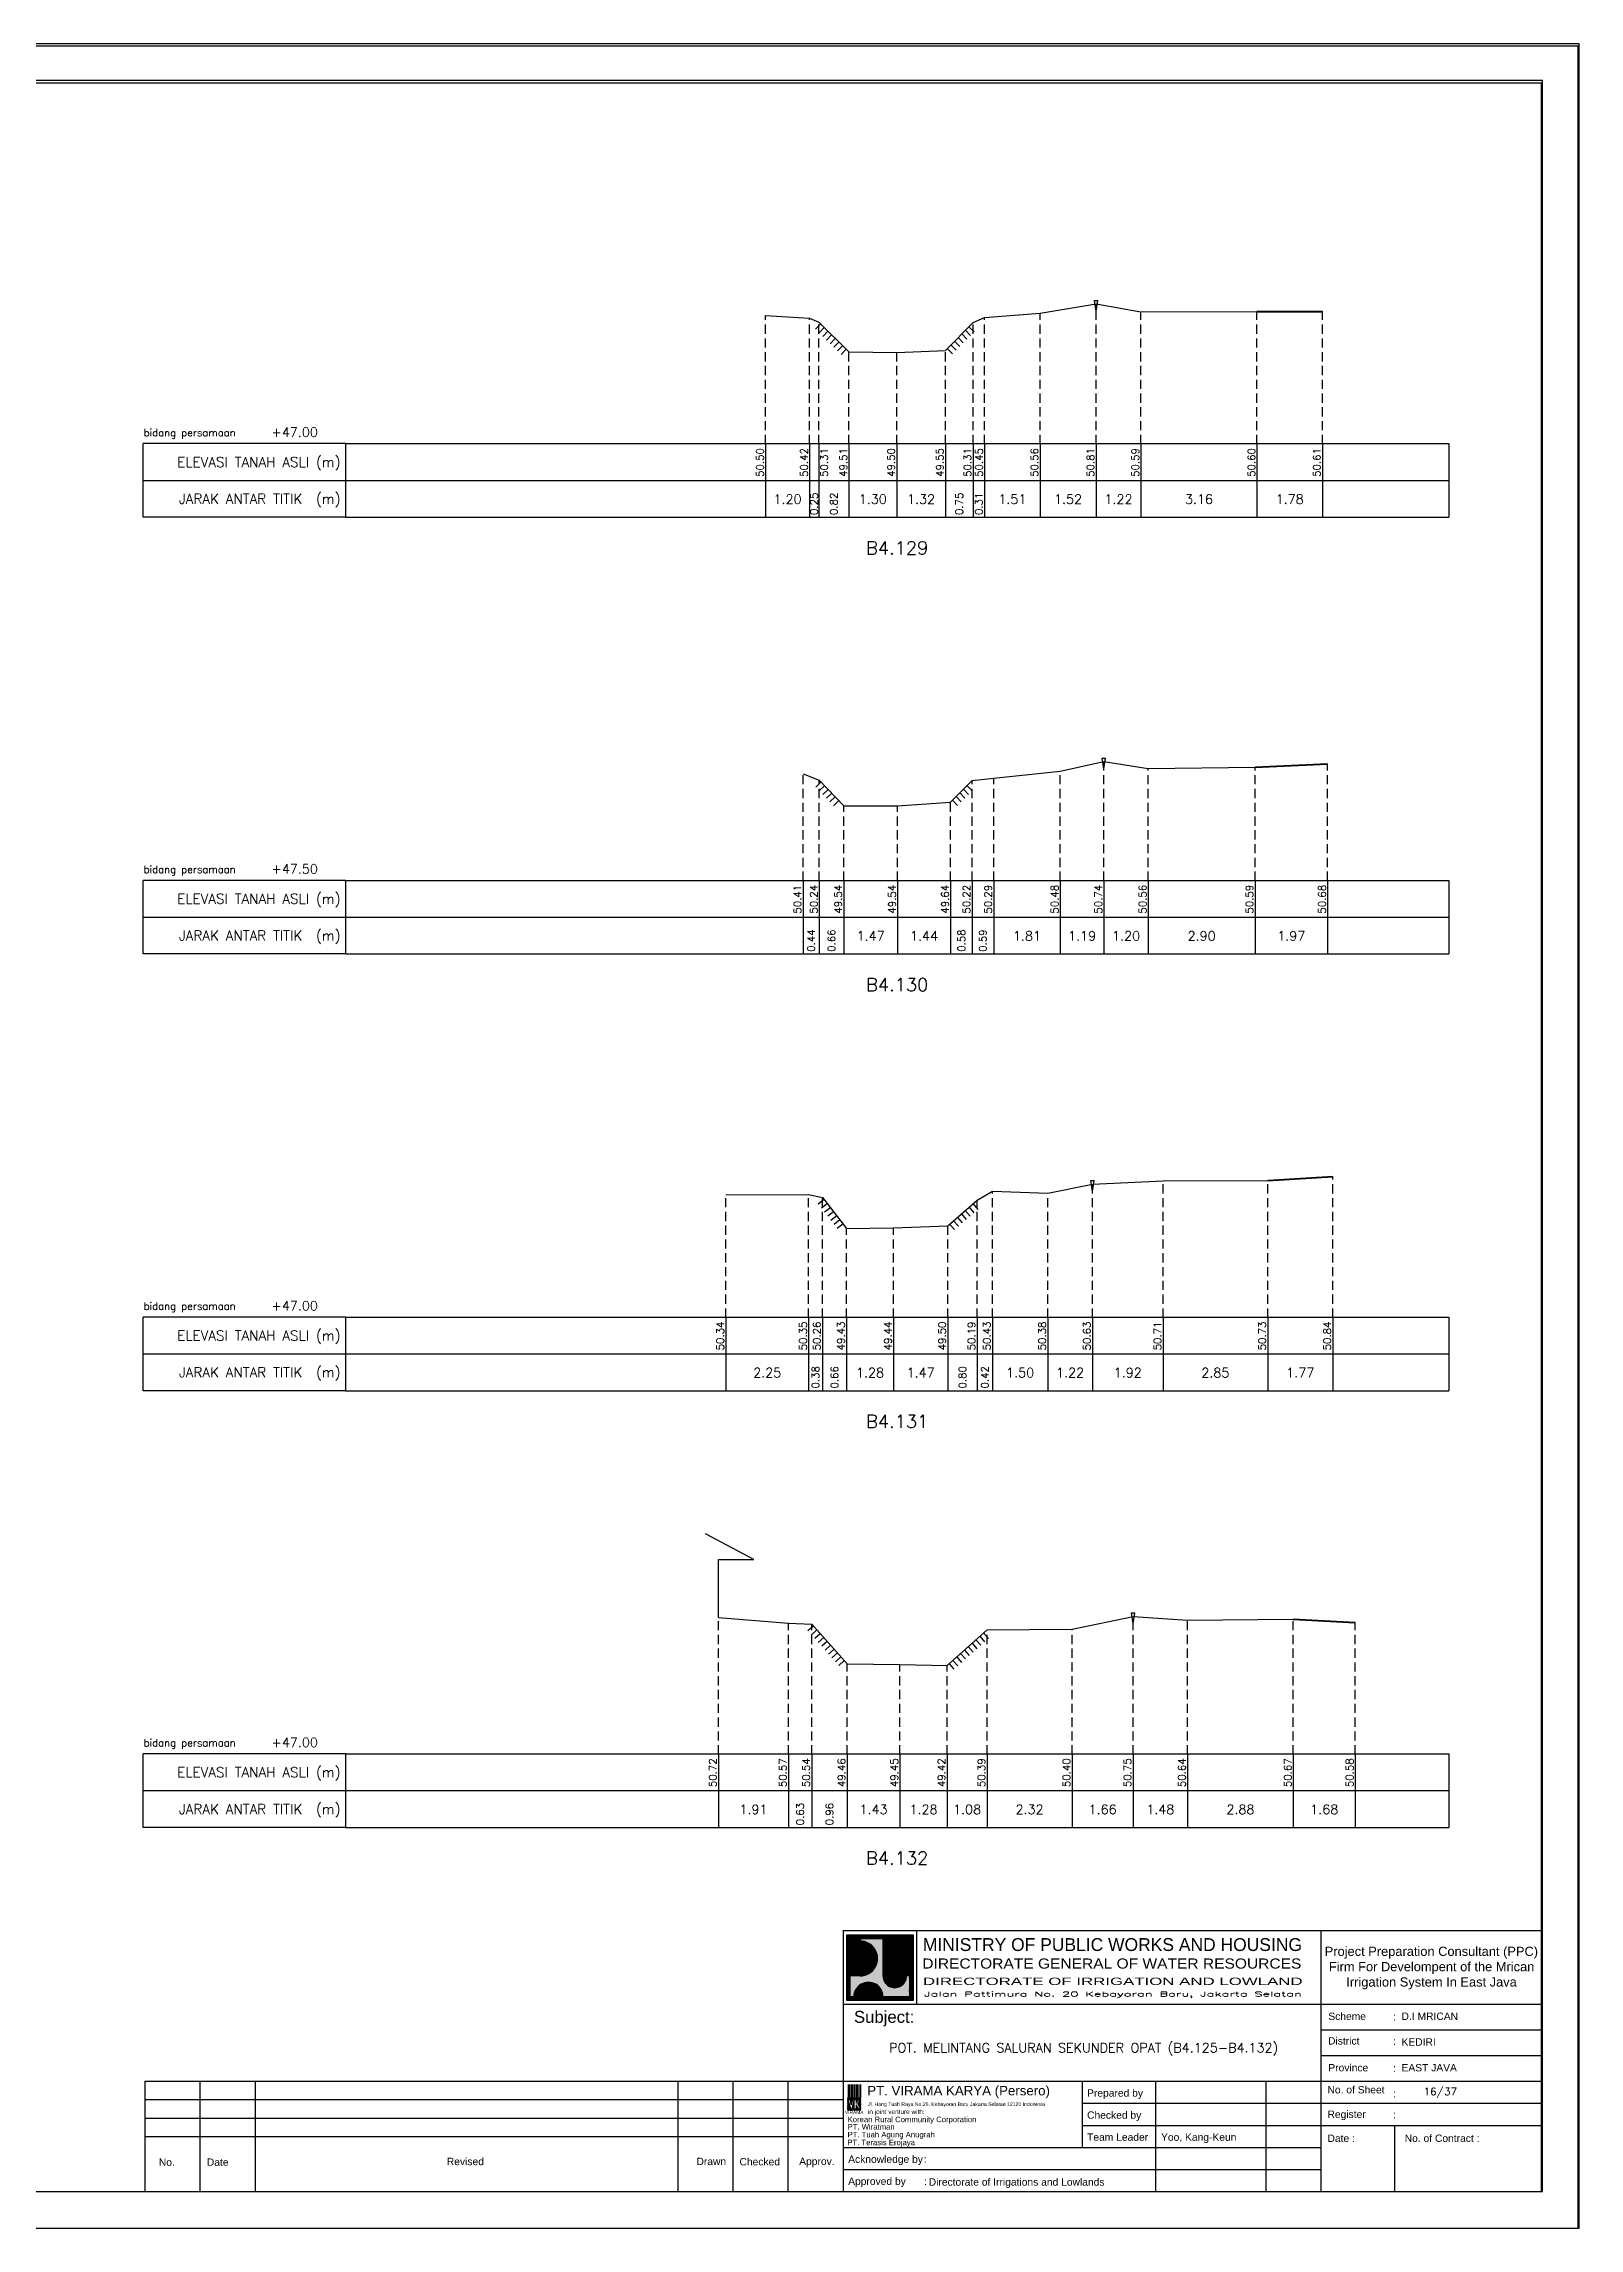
# Model space of a CAD drawing. Header units: inches. Extents: x -11 to 3175, y -842 to -783.
# Drawn here: x 1327.3 to 1369.1, y -842 to -782.6 of the extents above; entities that cross this region are included whole.
import ezdxf
from ezdxf.enums import TextEntityAlignment as Align

# ---------------------------------------------------------------- set-up
doc = ezdxf.new("R2010")
doc.units = ezdxf.units.IN
doc.header["$MEASUREMENT"] = 0
doc.linetypes.add('DASHED2', pattern=[0.375, 0.25, -0.125])
doc.layers.add('KOP', color=7, linetype='Continuous')
doc.layers.add('pelengkap', color=7, linetype='Continuous')
doc.styles.add('ARIAL', font='arial.ttf')
doc.styles.add('battang01', font='arial.ttf')
doc.styles.add('L100', font='simplex.shx', dxfattribs={"height": 0.254})
doc.styles.add('L140', font='simplex.shx', dxfattribs={"height": 0.356})
doc.styles.add('L80', font='simplex.shx', dxfattribs={"height": 0.203})
doc.styles.add('ROMANS-N', font='ROMANS.SHX', dxfattribs={"width": 0.8})
doc.styles.add('SONDU', font='arial.ttf')
doc.styles.get("Standard").update_dxf_attribs({"font": 'simplex.shx'})
doc.styles.add('STYLE1', font='arial.ttf', dxfattribs={"height": 0.2})
pattern_1 = [(45, (0, 0), (-0.08838834764831843, 0.08838834764831845), [])]

# ---------------------------------------------------------------- blocks, each defined once
blk = doc.blocks.new('kop')
at = {"layer": 'KOP'}
h = blk.add_hatch(color=3, dxfattribs=at)
h.paths.add_polyline_path([(609.8653532927285, 69.7965174242664), (591.8076082223538, 69.7965174242664), (591.8076082223538, 51.90947071793616), (609.8653532927285, 51.90947071793616)])
h.paths.add_polyline_path([(592.1020534932645, 52.24844148547069), (592.1020534932645, 69.50460869670152), (609.5341911203627, 69.50460869670152), (609.5341911203627, 52.24844148547069)], flags=16)
edge = h.paths.add_edge_path(flags=0)
edge.add_line((608.873529834174, 52.90910277674104), (601.6712012034158, 52.90910277674104))
edge.add_ellipse((597.6820295724688, 52.91975268540099), major_axis=(2.820780363398898, 2.820780363398898), ratio=0.9999999999999934, start_angle=314.8470375744171, end_angle=495.1529624255826)
edge.add_line((593.6928579415221, 52.90910277674104), (592.7627147794652, 52.90910277674104))
edge.add_line((592.7627147794651, 52.90910277674104), (592.7627147794651, 58.62619728620361))
edge.add_line((592.7627147794651, 58.62619728620368), (595.428986556629, 58.62619728620368))
edge.add_ellipse((595.4289865566291, 63.36824099147847), major_axis=(-3.353131261170752, 3.353131261170752), ratio=0.9999999999999983, start_angle=134.9999999999999, end_angle=314.9999999999999)
edge.add_line((595.4289865566291, 68.11028469675327), (595.4289865566291, 68.84394741944757))
edge.add_line((595.4289865566291, 68.84394741944752), (601.6547436091821, 68.84394741944752))
edge.add_line((601.6547436091821, 68.84394741944752), (601.6547436091821, 58.59413430307072))
edge.add_ellipse((604.8563547331537, 58.62619728605213), major_axis=(2.263994459030571, 2.263994459030571), ratio=0.9999999999991376, start_angle=135.5737774266452, end_angle=315.0000000026869)
edge.add_line((608.0581264027169, 58.62619728620368), (608.873529834174, 58.62619728620368))
edge.add_line((608.873529834174, 58.62619728620368), (608.873529834174, 52.9091027767411))
h = blk.add_hatch(dxfattribs=at)
h.set_pattern_fill('ANSI31', color=21)
h.set_pattern_definition(pattern_1)
h.paths.add_polyline_path([(609.5341911203627, 69.50460869670152), (592.1020534932645, 69.50460869670152), (592.1020534932645, 52.24844148547069), (609.5341911203627, 52.24844148547069)])
edge = h.paths.add_edge_path(flags=16)
edge.add_line((608.0581264038578, 58.62619728331649), (608.873529834174, 58.62619728331649))
edge.add_line((608.873529834174, 58.62619728331649), (608.873529834174, 52.90910277674104))
edge.add_line((608.873529834174, 52.90910277674104), (601.6712012043477, 52.90910277674104))
edge.add_ellipse((597.6820295732255, 52.91975268530538), major_axis=(-2.820780363950464, 2.820780363950464), ratio=0.9999999999999999, start_angle=224.8470375717975, end_angle=405.1529624282025)
edge.add_line((593.6928579421033, 52.90910277674104), (592.7627147794651, 52.90910277674104))
edge.add_line((592.7627147794651, 52.90910277674104), (592.7627147794651, 58.62619728331649))
edge.add_line((592.7627147794651, 58.62619728331649), (595.4289865705781, 58.62619728331649))
edge.add_ellipse((595.4289865571182, 63.3682409894528), major_axis=(-3.353131262124677, 3.353131262124677), ratio=0.9999999999999912, start_angle=134.9999999999997, end_angle=314.9999999999998)
edge.add_line((595.4289865571182, 68.11028469676671), (595.4289865571182, 68.84394741944752))
edge.add_line((595.4289865571182, 68.84394741944752), (601.6547436095548, 68.84394741944752))
edge.add_line((601.6547436095548, 68.84394741944752), (601.6547436095548, 58.5941344047481))
edge.add_ellipse((604.8563547345466, 58.62619728331649), major_axis=(-2.263994459341034, 2.263994459341035), ratio=0.999999999999965, start_angle=45.57377555810933, end_angle=225.000000000001)
h = blk.add_hatch(color=3, dxfattribs=at)
edge = h.paths.add_edge_path()
edge.add_line((601.6547436091821, 68.84394741944752), (595.4289865566291, 68.84394741944752))
edge.add_line((595.4289865566291, 68.84394741944752), (595.4289865566291, 68.11028469675321))
edge.add_ellipse((595.4289865566291, 63.36824099147847), major_axis=(-3.353131261170759, 3.353131261170758), ratio=0.9999999999999979, start_angle=134.9999999999999, end_angle=314.99999999999994, ccw=False)
edge.add_line((595.4289865566291, 58.62619728620368), (592.7627147794652, 58.62619728620368))
edge.add_line((592.7627147794651, 58.62619728620368), (592.7627147794651, 52.9091027767411))
edge.add_line((592.7627147794651, 52.90910277674104), (593.692857941522, 52.90910277674104))
edge.add_ellipse((597.6820295724688, 52.91975268540099), major_axis=(-2.820780363398898, 2.820780363398898), ratio=0.9999999999999934, start_angle=-135.1529624255826, end_angle=45.15296242558293, ccw=False)
edge.add_line((601.6712012034156, 52.90910277674104), (608.8735298341738, 52.90910277674104))
edge.add_line((608.873529834174, 52.90910277674104), (608.873529834174, 58.62619728620361))
edge.add_line((608.873529834174, 58.62619728620368), (608.0581264027169, 58.62619728620368))
edge.add_ellipse((604.856354733136, 58.62619728987087), major_axis=(2.263994459042317, 2.263994459042318), ratio=0.9999999999997576, start_angle=134.426222510409, end_angle=314.999999934367, ccw=False)
edge.add_line((601.6547436091821, 58.65826027636805), (601.6547436091821, 68.8439474194476))
h = blk.add_hatch(dxfattribs=at)
h.set_pattern_fill('ANSI31', color=41)
h.set_pattern_definition(pattern_1)
h.paths.add_polyline_path([(595.5939701222399, 25.44229578518152), (591.9923714647559, 25.44229578518152), (591.9923714647559, 22.12011222587194), (595.5939701222399, 22.12011222587194)])
h.paths.add_polyline_path([(594.8290399212113, 23.80107538915849), (595.486404190889, 22.50553331270966), (594.9518442189607, 22.50553331270966), (594.3704352444638, 23.59173922572727), (594.3704352444638, 22.50553331270966), (593.8526512319377, 22.50553331270966), (593.8526512319377, 24.7253559070662), (593.2416323709347, 22.50553331270966), (592.8436656118323, 22.50553331270966), (592.1206616099082, 25.0450254569166), (592.6728596590955, 25.0450254569166), (593.0257276515837, 23.53939475651638), (593.4088768836065, 25.0450254569166), (594.3704352444638, 25.0450254569166), (594.3704352444638, 23.99209855350495), (594.8904903176194, 25.0450254569166), (595.4627761213299, 25.0450254569166)], flags=16)
at = {"color": 2}
blk.add_lwpolyline([(-49.29008735655361, -9.987386569675465), (790.6905617838997, -9.987386569675465), (790.6905617838997, 583.2926438577114), (-49.29008735655361, 583.2926438577114)], close=True, dxfattribs=at)
at = {"color": 6}
blk.add_lwpolyline([(0.6493091440684111, 0.0004927304488262507), (780.7026824837753, 0.0004927304488262507), (780.7026824837753, 573.3047645575871), (0.6493091440684111, 573.3047645575871)], close=True, dxfattribs=at)
at = {"layer": 'KOP', "color": 5}
for p, q in [((590.8030303217506, 70.96299432783698), (590.8030303217506, 29.98464833497903)), ((590.8030303217506, 70.96299432783698), (780.7026824837753, 70.96299432783698)), ((400.9033781597261, 29.98464833497903), (400.9033781597261, 0.0004927304488262507)), ((400.9033781597261, 29.98464833497903), (590.8030303217506, 29.98464833497903)), ((590.8030303217506, 29.98464833497903), (590.8030303217506, 0.0004927304488262507))]:
    blk.add_line(p, q, dxfattribs=at)
at = {"layer": 'KOP', "color": 3}
for p, q in [((591.8076082223538, 69.7965174242664), (609.8653532927285, 69.7965174242664)), ((591.8076082223538, 51.90947071793616), (591.8076082223538, 69.7965174242664)), ((592.1020534932645, 69.50460869670152), (609.5341911203627, 69.50460869670152)), ((592.1020534932645, 52.24844148547069), (592.1020534932645, 69.50460869670152)), ((595.4289865571182, 68.84394741502373), (595.4289865571182, 68.1102846954029)), ((595.4289865566291, 68.84394741944752), (601.6547436091821, 68.84394741944752)), ((601.6547436095548, 58.59413430414176), (601.6547436095548, 68.84394741502373)), ((609.5341911203627, 69.50460869670152), (609.5341911203627, 52.24844148547069)), ((609.8653532927285, 69.7965174242664), (609.8653532927285, 51.90947071793616)), ((592.7627147794651, 52.90910277674104), (592.7627147794651, 58.62619728620368)), ((595.4289865571182, 58.62619728331649), (592.7627147799426, 58.62619728331649)), ((608.8735298352565, 58.62619728331649), (608.0581264038578, 58.62619728331649)), ((608.873529834174, 58.62619728620368), (608.873529834174, 52.90910277674104)), ((609.8653532927285, 51.90947071793616), (591.8076082223538, 51.90947071793616)), ((609.5341911203627, 52.24844148547069), (592.1020534932645, 52.24844148547069)), ((593.6928579415221, 52.90910277674104), (592.7627147794651, 52.90910277674104)), ((608.873529834174, 52.90910277674104), (601.6712012034156, 52.90910277674104)), ((720.7343712747147, 43.97725428375983), (780.7026824837753, 43.97725428375983)), ((720.7343712747147, 36.98095130936949), (780.7026824837753, 36.98095130936949)), ((415.895455961991, 29.98464833497903), (415.895455961991, 0.0004927304488262507)), ((430.8875337642562, 29.98464833497903), (430.8875337642562, 0.0004927304488262507)), ((545.8267969149554, 29.98464833497903), (545.8267969149554, 0.0004927304488262507)), ((560.8188747172203, 29.98464833497903), (560.8188747172203, 0.0004927304488262507)), ((575.8109525194855, 29.98464833497903), (575.8109525194855, 0.0004927304488262507)), ((655.7687007982327, 29.98464833497903), (655.7687007982327, 11.99415497226093)), ((675.7581378679197, 29.98464833497903), (675.7581378679197, 0.0004927304488262507)), ((705.7422934724498, 29.98464833497903), (705.7422934724498, 0.0004927304488262507)), ((400.9033781597261, 24.98728906755738), (590.8030303217506, 24.98728906755738)), ((655.7687007982327, 23.98781721407303), (720.7343712747147, 23.98781721407303)), ((720.7343712747147, 23.98781721407303), (780.7026824837753, 23.98781721407303)), ((400.9033781597261, 19.98992980013563), (590.8030303217506, 19.98992980013563)), ((655.7687007982327, 17.99098609316704), (720.7343712747147, 17.99098609316704)), ((720.7343712747147, 17.99098609316704), (780.7026824837753, 17.99098609316704)), ((740.7238083444017, 17.99098609316704), (740.7238083444017, 0.0004927304488262507)), ((400.9033781597261, 14.99257053271398), (590.8030303217506, 14.99257053271398)), ((590.8030303217506, 5.997323851354935), (720.7343712747147, 5.997323851354935))]:
    blk.add_line(p, q, dxfattribs=at)
at = {"layer": 'KOP', "color": 4}
for p, q in [((610.7924673914374, 70.96299432783698), (610.7924673914374, 50.97355725815018)), ((720.7343712747147, 70.96299432783698), (720.7343712747147, 0.0004927304488262507)), ((590.8030303217506, 50.97355725815018), (720.7343712747147, 50.97355725815018)), ((720.7343712747147, 50.97355725815018), (780.7026824837753, 50.97355725815018)), ((590.8030303217506, 29.98464833497903), (720.7343712747147, 29.98464833497903)), ((720.7343712747147, 29.98464833497903), (780.7026824837753, 29.98464833497903)), ((590.8030303217506, 11.99415497226093), (720.7343712747147, 11.99415497226093))]:
    blk.add_line(p, q, dxfattribs=at)
at = {"layer": 'KOP', "color": 41}
blk.add_line((595.5939701222399, 22.12011222587194), (591.9923714647559, 22.12011222587194), dxfattribs=at)
for points in [[(591.9923714647559, 25.44229578518152), (595.5939701222399, 25.44229578518152)], [(592.1206616099082, 25.0450254569166), (592.6728596590955, 25.0450254569166)], [(592.1206616099082, 25.0450254569166), (592.8436656118323, 22.50553331270964)], [(592.2042302093139, 25.44229578518152), (592.4160889538717, 25.44229578518152)], [(592.6279476984296, 25.44229578518152), (592.8398064429874, 25.44229578518152)], [(592.6728596590955, 25.04502545691657), (593.0257276515837, 23.53939475651638), (593.4088768836065, 25.04502545691663)], [(593.0516651875452, 25.44229578518152), (593.2635239321031, 25.44229578518152)], [(593.2416323709347, 22.50553331270964), (593.8526512319377, 24.7253559070662)], [(593.4088768836065, 25.0450254569166), (594.3704352444638, 25.0450254569166)], [(593.475382676661, 25.44229578518152), (593.6872414212188, 25.44229578518152)], [(593.8526512319377, 22.50553331270966), (593.8526512319377, 24.7253559070662)], [(593.8991001657766, 25.44229578518152), (594.1109589103345, 25.44229578518152)], [(594.3228176548924, 25.44229578518152), (594.5346763994503, 25.44229578518152)], [(594.3704352444638, 25.0450254569166), (594.3704352444638, 23.99209855350495)], [(594.3704352444638, 23.99209855350495), (594.8904903176194, 25.04502545691664)], [(594.7465351440081, 25.44229578518152), (594.958393888566, 25.44229578518152)], [(594.8290399212113, 23.80107538915849), (595.4627761213299, 25.04502545691658)], [(594.8290399212113, 23.80107538915849), (595.486404190889, 22.50553331270966)], [(594.8904903176194, 25.0450254569166), (595.4627761213299, 25.0450254569166)], [(595.1702526331238, 25.44229578518152), (595.3821113776818, 25.44229578518152)], [(592.8436656118323, 22.50553331270966), (593.2416323709347, 22.50553331270966)], [(593.8526512319377, 22.50553331270966), (594.3704352444638, 22.50553331270966)], [(594.9518442189607, 22.50553331270961), (594.3704352444638, 23.59173922572727)], [(594.3704352444638, 23.59173922572727), (594.3704352444638, 22.50553331270966)], [(594.9518442189607, 22.50553331270966), (595.486404190889, 22.50553331270966)]]:
    blk.add_lwpolyline(points, dxfattribs=at)
at = {"layer": 'KOP', "color": 42}
for points in [[(592.1962927759001, 29.11418325926331), (592.1962927759001, 25.44229578518152)], [(592.5354066955362, 29.11418325926331), (592.5354066955362, 25.44229578518152)], [(592.9591241846518, 29.11418325926331), (592.9591241846518, 25.44229578518152)], [(593.3828416737675, 29.11418325926331), (593.3828416737675, 25.44229578518152)], [(593.8065591628832, 29.11418325926331), (593.8065591628832, 25.44229578518152)], [(594.2302766519989, 29.11418325926331), (594.2302766519989, 25.44229578518152)], [(594.6539941411147, 29.11418325926331), (594.6539941411147, 25.44229578518152)], [(595.0777116302304, 29.11418325926331), (595.0777116302304, 25.44229578518152)], [(595.5014291193462, 29.11418325926331), (595.5014291193462, 25.44229578518152)]]:
    blk.add_lwpolyline(points, dxfattribs=at)
at = {"layer": 'KOP', "color": 3}
for centre, major_axis, ratio, start_param, end_param in [((595.4289865571182, 63.3682409894528), (-3.353131262124677, 3.353131262124677), 0.9999999999999912, 2.35619449019234, 5.497787143782134), ((597.6820295732255, 52.91975268530538), (-2.820780363950464, 2.820780363950464), 0.9999999999999998, 3.924321118983262, 7.071253168581014), ((604.8563547345466, 58.62619728331649), (-2.263994459341034, 2.263994459341035), 0.9999999999999651, 0.7853981633974656, 3.926990816987259)]:
    blk.add_ellipse(centre, major_axis=major_axis, ratio=ratio, start_param=start_param, end_param=end_param, dxfattribs=at)
at = {"layer": 'KOP', "color": 5, "style": 'SONDU'}
for s, height, width, p, p2 in [('MINISTRY OF PUBLIC WORKS AND HOUSING', 3.49815148719519, 0.9710490151369037, (612.4932982688147, 65.39724920043633), (715.583635835389, 65.39724920043633)), ('DIRECTORATE GENERAL OF WATER RESOURCES', 2.748547597081934, 1.100714376561997, (612.3259886324004, 60.61804978528377), (715.4154333181652, 60.61804978528377)), ('DIRECTORATE OF IRRIGATION AND LOWLAND', 1.99894370696868, 1.63875262601232, (612.5247331509995, 56.15346481889102), (715.7518429621628, 56.15346481889102))]:
    blk.add_text(s, height=height, dxfattribs=dict(at, width=width)).set_placement(p, p2, align=Align.FIT)
at = {"layer": 'KOP', "color": 3, "style": 'ROMANS-N', "width": 1.832260783358812}
blk.add_text('Jalan Pattimura No. 20 Kebayoran Baru, Jakarta Selatan', height=1.249339816855425, dxfattribs=at).set_placement((612.7914110984061, 53.0739527913797), (715.583635835389, 53.0739527913797), align=Align.FIT)
at = {"layer": 'KOP', "color": 5, "style": 'ARIAL'}
blk.add_text('Subject:', height=3.252150442789123, dxfattribs=at).set_placement((593.7538629287924, 45.86653647040268))
at = {"layer": 'KOP', "color": 3}
for s, height, style, p in [('Scheme', 1.99894370696868, 'battang01', (722.7467307064071, 46.65722556886666)), (':', 1.99894370696868, 'battang01', (740.368327375754, 46.56012324452533)), ('D.I MRICAN', 1.99894370696868, 'battang01', (742.6585068305885, 46.65722556886666)), ('District', 1.99894370696868, 'battang01', (722.6754973804648, 39.96707763894264)), ('KEDIRI', 1.99894370696868, 'battang01', (742.6585068305885, 39.66092259447632)), (':', 1.99894370696868, 'battang01', (740.382074427338, 39.86997531646293)), ('Province', 1.99894370696868, 'battang01', (722.7467307064071, 32.66461962008597)), (':', 1.99894370696868, 'battang01', (740.368327375754, 32.56751729574452)), ('EAST JAVA', 1.99894370696868, 'battang01', (742.6585068305885, 32.66461962008597)), ('Prepared by', 1.99894370696868, 'battang01', (657.1430811109453, 25.78808395849862)), ('No. of Sheet ', 1.99894370696868, 'battang01', (722.520620818671, 26.67669459981798)), (':', 1.99894370696868, 'battang01', (740.3764858407951, 25.61838168175072)), ('in joint venture with:', 1.249339816855425, 'SONDU', (597.5578460284455, 21.07202452231022)), ('Checked by', 1.99894370696868, 'battang01', (657.1430811109453, 19.79125283759251)), ('Register', 1.99894370696868, 'battang01', (722.520620818671, 20.01807698302375)), (':', 1.99894370696868, 'battang01', (740.3598310849088, 19.92097465868241)), ('Team Leader', 1.99894370696868, 'battang01', (657.1430811109453, 13.79442171668651)), ('Yoo, Kang-Keun', 1.99894370696868, 'battang01', (677.261691985017, 13.79442171668651)), ('Date :', 1.99894370696868, 'battang01', (722.520620818671, 13.48542904786333)), ('No. of Contract :', 1.99894370696868, 'battang01', (743.5203251274443, 13.48542904786333)), ('No.', 2, 'STYLE1', (404.7326663119579, 6.989602865739329)), ('Date', 2, 'STYLE1', (417.7761580577991, 6.989602865739329)), ('Revised', 2, 'STYLE1', (483.0371936477145, 7.169341252978228)), ('Drawn', 2, 'STYLE1', (550.9231662973559, 7.182965166626985)), ('Checked', 2, 'STYLE1', (562.6224972631348, 7.108401592637279)), ('Approv.', 2, 'STYLE1', (578.86250988613, 7.205550314016108)), ('Acknowledge by', 1.99894370696868, 'battang01', (592.1774106344633, 7.797590595780406)), (':', 1.99894370696868, 'battang01', (612.7647815001492, 7.813086169812294)), ('Approved by', 1.99894370696868, 'battang01', (592.1774106344633, 1.800759474874411)), (':', 1.99894370696868, 'battang01', (612.8062382028575, 1.771932832116903)), ('Directorate of Irrigations and Lowlands', 1.99894370696868, 'battang01', (614.0846811434608, 1.594699671224788))]:
    blk.add_text(s, height=height, dxfattribs=dict(at, style=style)).set_placement(p)
at = {"layer": 'KOP', "color": 6, "style": 'SONDU'}
blk.add_text('PT. VIRAMA KARYA (Persero)', height=2.580944750812598, dxfattribs=at).set_placement((597.3630730504415, 26.14584984606049))
at = {"layer": 'KOP', "color": 42, "style": 'SONDU'}
blk.add_text('VIRAMA', height=0.9417941134961573, dxfattribs=at).set_placement((591.2959839900191, 21.03873930941651))
at = {"layer": 'KOP', "color": 4, "style": 'SONDU'}
for s, p in [('Korean Rural Community Corporation', (592.0172325651579, 18.85809622764893)), ('PT. Wiratman', (592.0172325651579, 16.86431729777243)), ('PT. Terasis Erojaya', (591.9444979581187, 12.58833032325808)), ('PT. Tuah Agung Anugrah', (591.9984246368545, 14.73155498450907))]:
    blk.add_text(s, height=1.49920778022651, dxfattribs=at).set_placement(p)
at = {"layer": 'KOP', "color": 3, "insert": (719.8583502723425, 60.76950394133539), "char_height": 2.49867963371085, "width": 61.43936713392102, "attachment_point": 4, "style": 'SONDU'}
blk.add_mtext('\\pi1.9124;Project Preparation Consultant (PPC)\\P\\pi3.0493;Firm For Develompent of the Mrican \\P\\pi7.7731;Irrigation System In East Java', dxfattribs=at)
at = {"layer": 'KOP', "color": 2, "insert": (597.5716775050441, 24.25098294227902), "char_height": 0.9994718534843399, "width": 48.71807324837515, "attachment_point": 1, "style": 'SONDU'}
blk.add_mtext('Jl. Hang Tuah Raya No.26, Kebayoran Baru Jakarta Selatan 12120 Indonesia', dxfattribs=at)
blk = doc.blocks.new('c100')
at = {"color": 2}
blk.add_lwpolyline([(-5, -1), (79.10000000000002, -1), (79.10000000000002, 58.4), (-5, 58.4)], close=True, dxfattribs=at)
at = {"color": 6}
blk.add_lwpolyline([(0, 0), (78.10000000000002, 0), (78.10000000000002, 57.4), (3.516176065587739e-15, 57.4)], close=True, dxfattribs=at)
blk = doc.blocks.new('das2')
at = {"color": 5, "linetype": 'Continuous'}
for q in [(0, 1), (17.75, 0.9999999999999973)]:
    blk.add_line((2.75, 1), q, dxfattribs=at)
at = {"color": 3, "linetype": 'Continuous'}
for p, q in [((2.75, 1), (2.75, 0)), ((17.75, 0.9999999999999973), (17.75, -2.664535259100376e-15)), ((0, 0.5000000000000004), (17.75, 0.4999999999999973)), ((2.75, 0), (0, 0)), ((2.75, 0), (17.75, -2.664535259100376e-15))]:
    blk.add_line(p, q, dxfattribs=at)
blk.add_lwpolyline([(0, 0), (0, 1)], dxfattribs=at)
blk.add_text('bidang persamaan', height=0.1, dxfattribs=at).set_placement((0.005000000000000004, 1.100000000000001))
at = {"color": 5, "linetype": 'Continuous'}
for s, p in [('ELEVASI TANAH ASLI (m)', (2.683279515513197, 0.6825000000000001)), ('JARAK ANTAR TITIK  (m)', (2.683279515513197, 0.1825000000000001))]:
    blk.add_text(s, height=0.135, dxfattribs=at).set_placement(p, align=Align.RIGHT)
blk = doc.blocks.new('gbrpatok')
at = {"color": 2, "linetype": 'Continuous'}
for p, q in [((-0.0004517254713327645, 0.0009574234873781506), (0.0004517254713327645, 0.0009574234873781506)), ((0, -0.001962284437723838), (-0.0004517254713327645, 0.0009574234873781506)), ((0, -0.001962284437723838), (0.0004517254713327645, 0.0009574234873781506))]:
    blk.add_line(p, q, dxfattribs=at)
blk = doc.blocks.new('rumahki')
at = {"color": 3, "linetype": 'Continuous'}
blk.add_lwpolyline([(0, 0), (0, 0.01576461611489322), (0.009615698653525406, 0.01576461611489322), (-0.003502072417772339, 0.02270718004444916)], dxfattribs=at)

msp = doc.modelspace()

# ---------------------------------------------------------------- linework, layer by layer
at = {"color": 1, "linetype": 'DASHED2', "lineweight": -3}
for p, q in [((1346.971329372015, -793.4870550908157), (1346.971329372015, -789.9920550908157)), ((1354.436320659015, -793.4870550908157), (1354.436320659015, -789.9230550908158)), ((1355.957765039015, -793.4870550908157), (1355.957765039015, -789.6740550908157)), ((1357.177972398015, -793.4870550908157), (1357.177972398015, -789.8930550908157)), ((1360.334802964015, -793.4870550908157), (1360.334802964015, -789.8850550908157)), ((1362.114764389015, -793.4870550908157), (1362.114764389015, -789.8820550908157)), ((1348.169241880015, -793.4870550908157), (1348.169241880015, -790.0670550908158)), ((1348.417126074015, -793.4870550908157), (1348.417126074015, -790.1730550908158)), ((1352.616126967015, -793.4870550908157), (1352.616126967015, -790.1800550908157)), ((1352.927346421015, -793.4870550908157), (1352.927346421015, -790.0410550908157)), ((1349.237560726015, -793.4870550908157), (1349.237560726015, -790.9800550908158)), ((1350.537043592015, -793.4870550908157), (1350.537043592015, -790.9920550908157)), ((1351.861658351015, -793.4870550908157), (1351.861658351015, -790.9400550908157)), ((1347.991693674269, -805.3621824713757), (1347.991693674269, -802.4561824713758)), ((1354.984705582269, -805.3621824713757), (1354.984705582269, -802.3811824713757)), ((1356.172697585269, -805.3621824713757), (1356.172697585269, -802.1201824713758)), ((1357.376903547269, -805.3621824713757), (1357.376903547269, -802.3061824713757)), ((1360.281112486269, -805.3621824713757), (1360.281112486269, -802.2751824713757)), ((1362.255643664269, -805.3621824713757), (1362.255643664269, -802.1831824713757)), ((1348.432982216269, -805.3621824713757), (1348.432982216269, -802.6231824713757)), ((1352.588697445269, -805.3621824713757), (1352.588697445269, -802.6381824713757)), ((1353.174388728269, -805.3621824713757), (1353.174388728269, -802.5701824713757)), ((1349.095414914269, -805.3621824713757), (1349.095414914269, -803.3191824713757)), ((1350.562552311269, -805.3621824713757), (1350.562552311269, -803.3251824713757)), ((1352.003804087269, -805.3621824713757), (1352.003804087269, -803.2191824713757)), ((1355.861550485412, -817.2369980689085), (1355.861550485412, -813.6099980689086)), ((1357.779010524412, -817.2369980689085), (1357.779010524412, -813.5229980689085)), ((1360.627138067412, -817.2369980689085), (1360.627138067412, -813.5119980689085)), ((1362.396435335412, -817.2369980689085), (1362.396435335412, -813.3969980689085)), ((1345.891545470412, -817.2369980689085), (1345.891545470412, -813.8989980689086)), ((1348.141836954412, -817.2369980689085), (1348.141836954412, -813.8909980689085)), ((1348.518521138412, -817.2369980689085), (1348.518521138412, -813.9749980689085)), ((1352.723992040412, -817.2369980689085), (1352.723992040412, -814.0479980689086)), ((1353.142769509412, -817.2369980689085), (1353.142769509412, -813.8029980689086)), ((1354.644987705412, -817.2369980689085), (1354.644987705412, -813.8579980689085)), ((1349.174401915412, -817.2369980689085), (1349.174401915412, -814.8119980689086)), ((1350.450889713412, -817.2369980689085), (1350.450889713412, -814.8009980689085)), ((1351.924817195413, -817.2369980689085), (1351.924817195413, -814.7409980689085)), ((1345.689090622677, -829.1126518602375), (1345.689090622677, -825.3916518602375)), ((1347.594472482677, -829.1126518602375), (1347.594472482677, -825.5436518602376)), ((1348.227125052677, -829.1126518602375), (1348.227125052677, -825.5726518602376)), ((1356.964709672677, -829.1126518602375), (1356.964709672677, -825.3626518602375)), ((1358.445963870677, -829.1126518602375), (1358.445963870677, -825.4686518602375)), ((1361.323065440677, -829.1126518602375), (1361.323065440677, -825.4386518602375)), ((1363.005721673677, -829.1126518602375), (1363.005721673677, -825.5286518602375)), ((1352.993065176677, -829.1126518602375), (1352.993065176677, -825.7266518602376)), ((1355.308595847677, -829.1126518602375), (1355.308595847677, -825.7126518602375)), ((1349.190688833677, -829.1126518602375), (1349.190688833677, -826.6536518602375)), ((1350.624946742677, -829.1126518602375), (1350.624946742677, -826.6676518602375)), ((1351.908529889677, -829.1126518602375), (1351.908529889677, -826.6976518602376))]:
    msp.add_line(p, q, dxfattribs=at)
at = {"color": 2, "linetype": 'Continuous', "lineweight": -3}
for p, q in [((1346.971329372015, -789.9920550908157), (1348.169241880015, -790.0670550908158)), ((1352.927346421015, -790.0410550908157), (1354.436320659015, -789.9230550908158)), ((1354.436320659015, -789.9230550908158), (1355.957765039015, -789.6740550908157)), ((1355.957765039015, -789.6740550908157), (1357.177972398015, -789.8930550908157)), ((1357.177972398015, -789.8930550908157), (1360.334802964015, -789.8850550908157)), ((1360.334802964015, -789.8850550908157), (1362.114764389015, -789.8820550908157)), ((1348.169241880015, -790.0670550908158), (1348.417126074015, -790.1730550908158)), ((1348.417126074015, -790.1730550908158), (1349.237560726015, -790.9800550908158)), ((1351.861658351015, -790.9400550908157), (1352.616126967015, -790.1800550908157)), ((1352.616126967015, -790.1800550908157), (1352.927346421015, -790.0410550908157)), ((1349.237560726015, -790.9800550908158), (1350.537043592015, -790.9920550908157)), ((1350.537043592015, -790.9920550908157), (1351.861658351015, -790.9400550908157)), ((1347.991693674269, -802.4561824713758), (1348.432982216269, -802.6231824713757)), ((1353.174388728269, -802.5701824713757), (1354.984705582269, -802.3811824713757)), ((1354.984705582269, -802.3811824713757), (1356.172697585269, -802.1201824713758)), ((1356.172697585269, -802.1201824713758), (1357.376903547269, -802.3061824713757)), ((1357.376903547269, -802.3061824713757), (1360.281112486269, -802.2751824713757)), ((1360.281112486269, -802.2751824713757), (1362.255643664269, -802.1831824713757)), ((1348.432982216269, -802.6231824713757), (1349.095414914269, -803.3191824713757)), ((1352.003804087269, -803.2191824713757), (1352.588697445269, -802.6381824713757)), ((1352.588697445269, -802.6381824713757), (1353.174388728269, -802.5701824713757)), ((1349.095414914269, -803.3191824713757), (1350.562552311269, -803.3251824713757)), ((1350.562552311269, -803.3251824713757), (1352.003804087269, -803.2191824713757)), ((1354.644987705412, -813.8579980689085), (1355.861550485412, -813.6099980689086)), ((1355.861550485412, -813.6099980689086), (1357.779010524412, -813.5229980689085)), ((1357.779010524412, -813.5229980689085), (1360.627138067412, -813.5119980689085)), ((1360.627138067412, -813.5119980689085), (1362.396435335412, -813.3969980689085)), ((1345.891545470412, -813.8989980689086), (1348.141836954412, -813.8909980689085)), ((1348.141836954412, -813.8909980689085), (1348.518521138412, -813.9749980689085)), ((1348.518521138412, -813.9749980689085), (1349.174401915412, -814.8119980689086)), ((1351.924817195413, -814.7409980689085), (1352.723992040412, -814.0479980689086)), ((1352.723992040412, -814.0479980689086), (1353.142769509412, -813.8029980689086)), ((1353.142769509412, -813.8029980689086), (1354.644987705412, -813.8579980689085)), ((1349.174401915412, -814.8119980689086), (1350.450889713412, -814.8009980689085)), ((1350.450889713412, -814.8009980689085), (1351.924817195413, -814.7409980689085)), ((1345.689090622677, -825.3916518602375), (1347.594472482677, -825.5436518602376)), ((1347.594472482677, -825.5436518602376), (1348.227125052677, -825.5726518602376)), ((1348.227125052677, -825.5726518602376), (1349.190688833677, -826.6536518602375)), ((1355.308595847677, -825.7126518602375), (1356.964709672677, -825.3626518602375)), ((1356.964709672677, -825.3626518602375), (1358.445963870677, -825.4686518602375)), ((1358.445963870677, -825.4686518602375), (1361.323065440677, -825.4386518602375)), ((1361.323065440677, -825.4386518602375), (1363.005721673677, -825.5286518602375)), ((1351.908529889677, -826.6976518602376), (1352.993065176677, -825.7266518602376)), ((1352.993065176677, -825.7266518602376), (1355.308595847677, -825.7126518602375)), ((1349.190688833677, -826.6536518602375), (1350.624946742677, -826.6676518602375)), ((1350.624946742677, -826.6676518602375), (1351.908529889677, -826.6976518602376))]:
    msp.add_line(p, q, dxfattribs=at)
at = {"color": 1, "linetype": 'Continuous', "lineweight": -3}
for p, q in [((1346.971329372015, -793.4870550908157), (1346.971329372015, -795.4870550908157)), ((1348.169241880015, -793.4870550908157), (1348.169241880015, -795.4870550908157)), ((1348.417126074015, -793.4870550908157), (1348.417126074015, -795.4870550908157)), ((1349.237560726015, -793.4870550908157), (1349.237560726015, -795.4870550908157)), ((1350.537043592015, -793.4870550908157), (1350.537043592015, -795.4870550908157)), ((1351.861658351015, -793.4870550908157), (1351.861658351015, -795.4870550908157)), ((1352.616126967015, -793.4870550908157), (1352.616126967015, -795.4870550908157)), ((1352.927346421015, -793.4870550908157), (1352.927346421015, -795.4870550908157)), ((1354.436320659015, -793.4870550908157), (1354.436320659015, -795.4870550908157)), ((1355.957765039015, -793.4870550908157), (1355.957765039015, -795.4870550908157)), ((1357.177972398015, -793.4870550908157), (1357.177972398015, -795.4870550908157)), ((1360.334802964015, -793.4870550908157), (1360.334802964015, -795.4870550908157)), ((1362.114764389015, -793.4870550908157), (1362.114764389015, -795.4870550908157)), ((1347.991693674269, -805.3621824713757), (1347.991693674269, -807.3621824713757)), ((1348.432982216269, -805.3621824713757), (1348.432982216269, -807.3621824713757)), ((1349.095414914269, -805.3621824713757), (1349.095414914269, -807.3621824713757)), ((1350.562552311269, -805.3621824713757), (1350.562552311269, -807.3621824713757)), ((1352.003804087269, -805.3621824713757), (1352.003804087269, -807.3621824713757)), ((1352.588697445269, -805.3621824713757), (1352.588697445269, -807.3621824713757)), ((1353.174388728269, -805.3621824713757), (1353.174388728269, -807.3621824713757)), ((1354.984705582269, -805.3621824713757), (1354.984705582269, -807.3621824713757)), ((1356.172697585269, -805.3621824713757), (1356.172697585269, -807.3621824713757)), ((1357.376903547269, -805.3621824713757), (1357.376903547269, -807.3621824713757)), ((1360.281112486269, -805.3621824713757), (1360.281112486269, -807.3621824713757)), ((1362.255643664269, -805.3621824713757), (1362.255643664269, -807.3621824713757)), ((1345.891545470412, -817.2369980689085), (1345.891545470412, -819.2369980689085)), ((1348.141836954412, -817.2369980689085), (1348.141836954412, -819.2369980689085)), ((1348.518521138412, -817.2369980689085), (1348.518521138412, -819.2369980689085)), ((1349.174401915412, -817.2369980689085), (1349.174401915412, -819.2369980689085)), ((1350.450889713412, -817.2369980689085), (1350.450889713412, -819.2369980689085)), ((1351.924817195413, -817.2369980689085), (1351.924817195413, -819.2369980689085)), ((1352.723992040412, -817.2369980689085), (1352.723992040412, -819.2369980689085)), ((1353.142769509412, -817.2369980689085), (1353.142769509412, -819.2369980689085)), ((1354.644987705412, -817.2369980689085), (1354.644987705412, -819.2369980689085)), ((1355.861550485412, -817.2369980689085), (1355.861550485412, -819.2369980689085)), ((1357.779010524412, -817.2369980689085), (1357.779010524412, -819.2369980689085)), ((1360.627138067412, -817.2369980689085), (1360.627138067412, -819.2369980689085)), ((1362.396435335412, -817.2369980689085), (1362.396435335412, -819.2369980689085)), ((1345.689090622677, -829.1126518602375), (1345.689090622677, -831.1126518602375)), ((1347.594472482677, -829.1126518602375), (1347.594472482677, -831.1126518602375)), ((1348.227125052677, -829.1126518602375), (1348.227125052677, -831.1126518602375)), ((1349.190688833677, -829.1126518602375), (1349.190688833677, -831.1126518602375)), ((1350.624946742677, -829.1126518602375), (1350.624946742677, -831.1126518602375)), ((1351.908529889677, -829.1126518602375), (1351.908529889677, -831.1126518602375)), ((1352.993065176677, -829.1126518602375), (1352.993065176677, -831.1126518602375)), ((1355.308595847677, -829.1126518602375), (1355.308595847677, -831.1126518602375)), ((1356.964709672677, -829.1126518602375), (1356.964709672677, -831.1126518602375)), ((1358.445963870677, -829.1126518602375), (1358.445963870677, -831.1126518602375)), ((1361.323065440677, -829.1126518602375), (1361.323065440677, -831.1126518602375)), ((1363.005721673677, -829.1126518602375), (1363.005721673677, -831.1126518602375))]:
    msp.add_line(p, q, dxfattribs=at)
at = {"layer": 'pelengkap', "color": 8, "linetype": 'Continuous', "lineweight": 60}
for p, q in [((1360.334802964015, -789.8850550908157), (1362.114764389015, -789.8820550908157)), ((1360.281112486269, -802.2751824713757), (1362.255643664269, -802.1831824713757)), ((1360.627138067412, -813.5119980689085), (1362.396435335412, -813.3969980689085)), ((1361.323065440677, -825.4386518602375), (1363.005721673677, -825.5286518602375))]:
    msp.add_line(p, q, dxfattribs=at)
at = {"layer": 'pelengkap', "color": 1, "linetype": 'Continuous', "lineweight": -3}
for p, q in [((1348.467030455411, -790.2221422858626), (1348.326781326705, -790.364726232706)), ((1348.566839218201, -790.3203166759562), (1348.426590089496, -790.4629006227996)), ((1348.666647980991, -790.4184910660498), (1348.526398852286, -790.5610750128932)), ((1348.766456743782, -790.5166654561434), (1348.626207615077, -790.6592494029868)), ((1352.206872893229, -790.5923096094017), (1352.348809824418, -790.7332135041829)), ((1352.305505619576, -790.4929537575691), (1352.447442550765, -790.6338576523503)), ((1352.404138345923, -790.3935979057366), (1352.546075277112, -790.5345018005178)), ((1352.502771072269, -790.294242053904), (1352.644708003459, -790.4351459486852)), ((1348.866265506572, -790.614839846237), (1348.726016377867, -790.7574237930804)), ((1348.966074269363, -790.7130142363307), (1348.825825140658, -790.855598183174)), ((1349.065883032153, -790.8111886264243), (1348.925633903448, -790.9537725732677)), ((1349.165691794944, -790.9093630165179), (1349.025442666238, -791.0519469633613)), ((1351.910974714189, -790.8903771648994), (1352.052911645378, -791.0312810596806)), ((1352.009607440536, -790.7910213130668), (1352.151544371725, -790.931925207848)), ((1352.108240166882, -790.6916654612343), (1352.250177098072, -790.8325693560155)), ((1348.481241861269, -802.6738875664306), (1348.336370161112, -802.8117722664289)), ((1348.577761151268, -802.7752977565405), (1348.432889451111, -802.9131824565387)), ((1348.674280441267, -802.8767079466503), (1348.52940874111, -803.0145926466486)), ((1348.770799731265, -802.9781181367601), (1348.625928031109, -803.1160028367584)), ((1348.867319021264, -803.07952832687), (1348.722447321107, -803.2174130268683)), ((1352.152791552862, -803.0711867447608), (1352.293739863924, -803.2130795691348)), ((1352.252116529924, -802.9725229270175), (1352.393064840985, -803.1144157513916)), ((1352.351441506985, -802.8738591092742), (1352.492389818047, -803.0157519336483)), ((1352.450766484047, -802.775195291531), (1352.591714795109, -802.917088115905)), ((1348.963838311263, -803.1809385169798), (1348.818966611106, -803.3188232169781)), ((1352.0534665758, -803.169850562504), (1352.194414886862, -803.3117433868781)), ((1348.561696890798, -814.030096656966), (1348.404272353491, -814.1534559494963)), ((1348.648048395569, -814.1402938330809), (1348.490623858262, -814.2636531256113)), ((1348.734399900341, -814.2504910091959), (1348.576975363033, -814.3738503017263)), ((1348.820751405112, -814.3606881853109), (1348.663326867805, -814.4840474778413)), ((1352.400788757854, -814.3282619888935), (1352.531816084843, -814.4793640722083)), ((1352.506560216174, -814.2365428600012), (1352.637587543163, -814.3876449433161)), ((1352.612331674494, -814.144823731109), (1352.743359001483, -814.2959258144239)), ((1348.907102909883, -814.4708853614259), (1348.749678372576, -814.5942446539563)), ((1348.993454414654, -814.5810825375409), (1348.836029877347, -814.7044418300712)), ((1349.079805919426, -814.6912797136558), (1348.922381382119, -814.8146390061862)), ((1351.977702924573, -814.6951385044624), (1352.108730251562, -814.8462405877773)), ((1352.083474382893, -814.6034193755702), (1352.214501709882, -814.754521458885)), ((1352.189245841213, -814.511700246678), (1352.320273168202, -814.6628023299928)), ((1352.295017299534, -814.4199811177857), (1352.426044626523, -814.5710832011006)), ((1348.273702707544, -825.6249062578233), (1348.124404428728, -825.7579852717301)), ((1348.366858017279, -825.7294150529949), (1348.217559738462, -825.8624940669017)), ((1348.460013327014, -825.8339238481665), (1348.310715048197, -825.9670028620733)), ((1348.553168636749, -825.938432643338), (1348.403870357932, -826.0715116572449)), ((1348.646323946483, -826.0429414385096), (1348.497025667667, -826.1760204524164)), ((1348.739479256218, -826.1474502336812), (1348.590180977402, -826.280529247588)), ((1348.832634565953, -826.2519590288528), (1348.683336287136, -826.3850380427596)), ((1352.48220104262, -826.1840358477523), (1352.61560779911, -826.3330413420233)), ((1352.58650488861, -826.0906511182095), (1352.7199116451, -826.2396566124805)), ((1352.6908087346, -825.9972663886667), (1352.824215491089, -826.1462718829378)), ((1352.79511258059, -825.903881659124), (1352.928519337079, -826.052887153395)), ((1352.899416426579, -825.8104969295812), (1353.032823183069, -825.9595024238522)), ((1348.925789875688, -826.3564678240243), (1348.776491596871, -826.4895468379311)), ((1349.018945185423, -826.4609766191959), (1348.869646906606, -826.5940556331027)), ((1349.112100495157, -826.5654854143675), (1348.962802216341, -826.6985644282743)), ((1351.960681812672, -826.6509594954662), (1352.094088569161, -826.7999649897372)), ((1352.064985658661, -826.5575747659234), (1352.198392415151, -826.7065802601944)), ((1352.169289504651, -826.4641900363806), (1352.302696261141, -826.6131955306516)), ((1352.273593350641, -826.3708053068378), (1352.40700010713, -826.5198108011089)), ((1352.377897196631, -826.2774205772951), (1352.51130395312, -826.4264260715661))]:
    msp.add_line(p, q, dxfattribs=at)

# ---------------------------------------------------------------- block references
at = {"color": 2, "linetype": 'Continuous', "lineweight": -3}
msp.add_blockref('c100', (1290, -841), dxfattribs=at)
for name, p, xscale, yscale, zscale in [('kop', (1290, -841), 0.1, 0.1, 0.1), ('das2', (1330.05, -795.475), 2, 2, 2), ('das2', (1330.05, -807.35), 2, 2, 2), ('das2', (1330.05, -819.225), 2, 2, 2), ('das2', (1330.05, -831.1), 2, 2, 2)]:
    msp.add_blockref(name, p, dxfattribs=dict(at, xscale=xscale, yscale=yscale, zscale=zscale))
at = {"color": 1, "linetype": 'Continuous', "lineweight": -3, "xscale": 100, "yscale": 100, "zscale": 100}
for p in [(1355.957765039015, -789.6740550908157), (1356.172697585269, -802.1201824713758), (1355.861550485412, -813.6099980689086), (1356.964709672677, -825.3626518602375)]:
    msp.add_blockref('gbrpatok', p, dxfattribs=at)
at = {"layer": 'pelengkap', "color": 1, "linetype": 'Continuous', "lineweight": -3, "xscale": 100, "yscale": 100, "zscale": 100}
msp.add_blockref('rumahki', (1345.689090622677, -825.3916518602375), dxfattribs=at)

# ---------------------------------------------------------------- texts
at = {"color": 3, "linetype": 'Continuous', "lineweight": -3, "style": 'L100'}
for s, p in [('+47.00', (1334.165866561296, -793.2904026700543)), ('1.20', (1347.570285626015, -795.1120550908157)), ('1.30', (1349.887302159015, -795.1120550908157)), ('1.32', (1351.199350971515, -795.1120550908157)), ('1.51', (1353.681833540015, -795.1120550908157)), ('1.52', (1355.197042849015, -795.1120550908157)), ('1.22', (1356.567868718515, -795.1120550908157)), ('3.16', (1358.756387681015, -795.1120550908157)), ('1.78', (1361.224783676515, -795.1120550908157)), ('+47.50', (1334.165866561296, -805.1654026700543)), ('1.47', (1349.828983612769, -806.9871824713757)), ('1.44', (1351.283178199269, -806.9871824713757)), ('1.81', (1354.079547155269, -806.9871824713757)), ('1.19', (1355.578701583769, -806.9871824713757)), ('1.20', (1356.774800566269, -806.9871824713757)), ('2.90', (1358.829008016769, -806.9871824713757)), ('1.97', (1361.268378075269, -806.9871824713757)), ('+47.00', (1334.165866561296, -817.0404026700543)), ('2.25', (1347.016691212412, -818.8619980689085)), ('1.28', (1349.812645814412, -818.8619980689085)), ('1.47', (1351.187853454413, -818.8619980689085)), ('1.50', (1353.893878607412, -818.8619980689085)), ('1.22', (1355.253269095412, -818.8619980689085)), ('1.92', (1356.820280504912, -818.8619980689085)), ('2.85', (1359.203074295912, -818.8619980689085)), ('1.77', (1361.511786701412, -818.8619980689085)), ('+47.00', (1334.165866561296, -828.9154026700543)), ('1.91', (1346.641781552677, -830.7376518602375)), ('1.43', (1349.907817788177, -830.7376518602375)), ('1.28', (1351.266738316177, -830.7376518602375)), ('1.08', (1352.450797533177, -830.7376518602375)), ('2.32', (1354.150830512177, -830.7376518602375)), ('1.66', (1356.136652760177, -830.7376518602375)), ('1.48', (1357.705336771677, -830.7376518602375)), ('2.88', (1359.884514655677, -830.7376518602375)), ('1.68', (1362.164393557176, -830.7376518602375))]:
    msp.add_text(s, height=0.254, dxfattribs=at).set_placement(p, align=Align.CENTER)
at = {"color": 3, "linetype": 'Continuous', "lineweight": -3, "style": 'L80'}
for s, p in [('50.50', (1346.921134890609, -793.9870254203115)), ('50.42', (1348.119047398609, -793.9870254203115)), ('50.31', (1348.666931592609, -793.9870254203115)), ('49.51', (1349.187366244609, -793.9870254203115)), ('49.50', (1350.486849110609, -793.9870254203115)), ('49.55', (1351.811463869609, -793.9870254203115)), ('50.31', (1352.565932485609, -793.9870254203115)), ('50.45', (1352.877151939609, -793.9870254203115)), ('50.56', (1354.386126177609, -793.9870254203115)), ('50.81', (1355.907570557609, -793.9870254203115)), ('50.59', (1357.127777916609, -793.9870254203115)), ('50.60', (1360.284608482609, -793.9870254203115)), ('50.61', (1362.064569907609, -793.9870254203115)), ('50.41', (1347.941499192863, -805.8621528008715)), ('50.24', (1348.382787734863, -805.8621528008715)), ('49.54', (1349.045220432863, -805.8621528008715)), ('49.54', (1350.512357829863, -805.8621528008715)), ('49.64', (1351.953609605863, -805.8621528008715)), ('50.22', (1352.538502963863, -805.8621528008715)), ('50.29', (1353.124194246863, -805.8621528008715)), ('50.48', (1354.934511100863, -805.8621528008715)), ('50.74', (1356.122503103863, -805.8621528008715)), ('50.56', (1357.326709065863, -805.8621528008715)), ('50.59', (1360.230918004863, -805.8621528008715)), ('50.68', (1362.205449182863, -805.8621528008715)), ('50.34', (1345.841350989006, -817.7369683984043)), ('50.35', (1348.091642473006, -817.7369683984043)), ('50.26', (1348.468326657006, -817.7369683984043)), ('49.43', (1349.124207434006, -817.7369683984043)), ('49.44', (1350.400695232006, -817.7369683984043)), ('49.50', (1351.874622714006, -817.7369683984043)), ('50.19', (1352.673797559006, -817.7369683984043)), ('50.43', (1353.092575028006, -817.7369683984043)), ('50.38', (1354.594793224006, -817.7369683984043)), ('50.63', (1355.811356004006, -817.7369683984043)), ('50.71', (1357.728816043006, -817.7369683984043)), ('50.73', (1360.576943586006, -817.7369683984043)), ('50.84', (1362.346240854006, -817.7369683984043)), ('50.72', (1345.63889614127, -829.6126221897333)), ('50.57', (1347.54427800127, -829.6126221897333)), ('50.54', (1348.17693057127, -829.6126221897333)), ('49.46', (1349.14049435227, -829.6126221897333)), ('49.45', (1350.57475226127, -829.6126221897333)), ('49.42', (1351.85833540827, -829.6126221897333)), ('50.39', (1352.94287069527, -829.6126221897333)), ('50.40', (1355.25840136627, -829.6126221897333)), ('50.75', (1356.91451519127, -829.6126221897333)), ('50.64', (1358.39576938927, -829.6126221897333)), ('50.67', (1361.27287095927, -829.6126221897333)), ('50.58', (1362.95552719227, -829.6126221897333))]:
    msp.add_text(s, height=0.203, rotation=90, dxfattribs=at).set_placement(p, align=Align.CENTER)
for s, p in [('0.25', (1348.293183977015, -795.1120550908157)), ('0.82', (1348.827343400015, -795.1120550908157)), ('0.75', (1352.238892659015, -795.1120550908157)), ('0.31', (1352.771736694015, -795.1120550908157)), ('0.44', (1348.212337945269, -806.9871824713757)), ('0.66', (1348.764198565269, -806.9871824713757)), ('0.58', (1352.296250766269, -806.9871824713757)), ('0.59', (1352.881543086769, -806.9871824713757)), ('0.38', (1348.330179046412, -818.8619980689085)), ('0.66', (1348.846461526912, -818.8619980689085)), ('0.80', (1352.324404617912, -818.8619980689085)), ('0.42', (1352.933380774912, -818.8619980689085)), ('0.63', (1347.910798767677, -830.7376518602375)), ('0.96', (1348.708906943177, -830.7376518602375))]:
    msp.add_text(s, height=0.203, rotation=90, dxfattribs=at).set_placement(p, align=Align.MIDDLE_CENTER)
at = {"color": 4, "linetype": 'Continuous', "lineweight": -3, "style": 'L140'}
for s, p in [('B4.129', (1350.550123084671, -796.4873845434007)), ('B4.130', (1350.550123084671, -808.3623845434007)), ('B4.131', (1350.550123084671, -820.2373845434007)), ('B4.132', (1350.550123084671, -832.1123845434007))]:
    msp.add_text(s, height=0.356, dxfattribs=at).set_placement(p, align=Align.CENTER)
at = {"color": 4, "linetype": 'Continuous', "lineweight": -3}
for s, height, style, p in [('POT. MELINTANG SALURAN SEKUNDER OPAT (B4.125-B4.132)', 0.254, 'L100', (1355.621, -837.09)), ('16/', 0.203, 'L80', (1365.14, -838.282)), ('37', 0.203, 'L80', (1365.6, -838.282))]:
    msp.add_text(s, height=height, dxfattribs=dict(at, style=style)).set_placement(p, align=Align.MIDDLE_CENTER)

doc.saveas('drawing.dxf')
